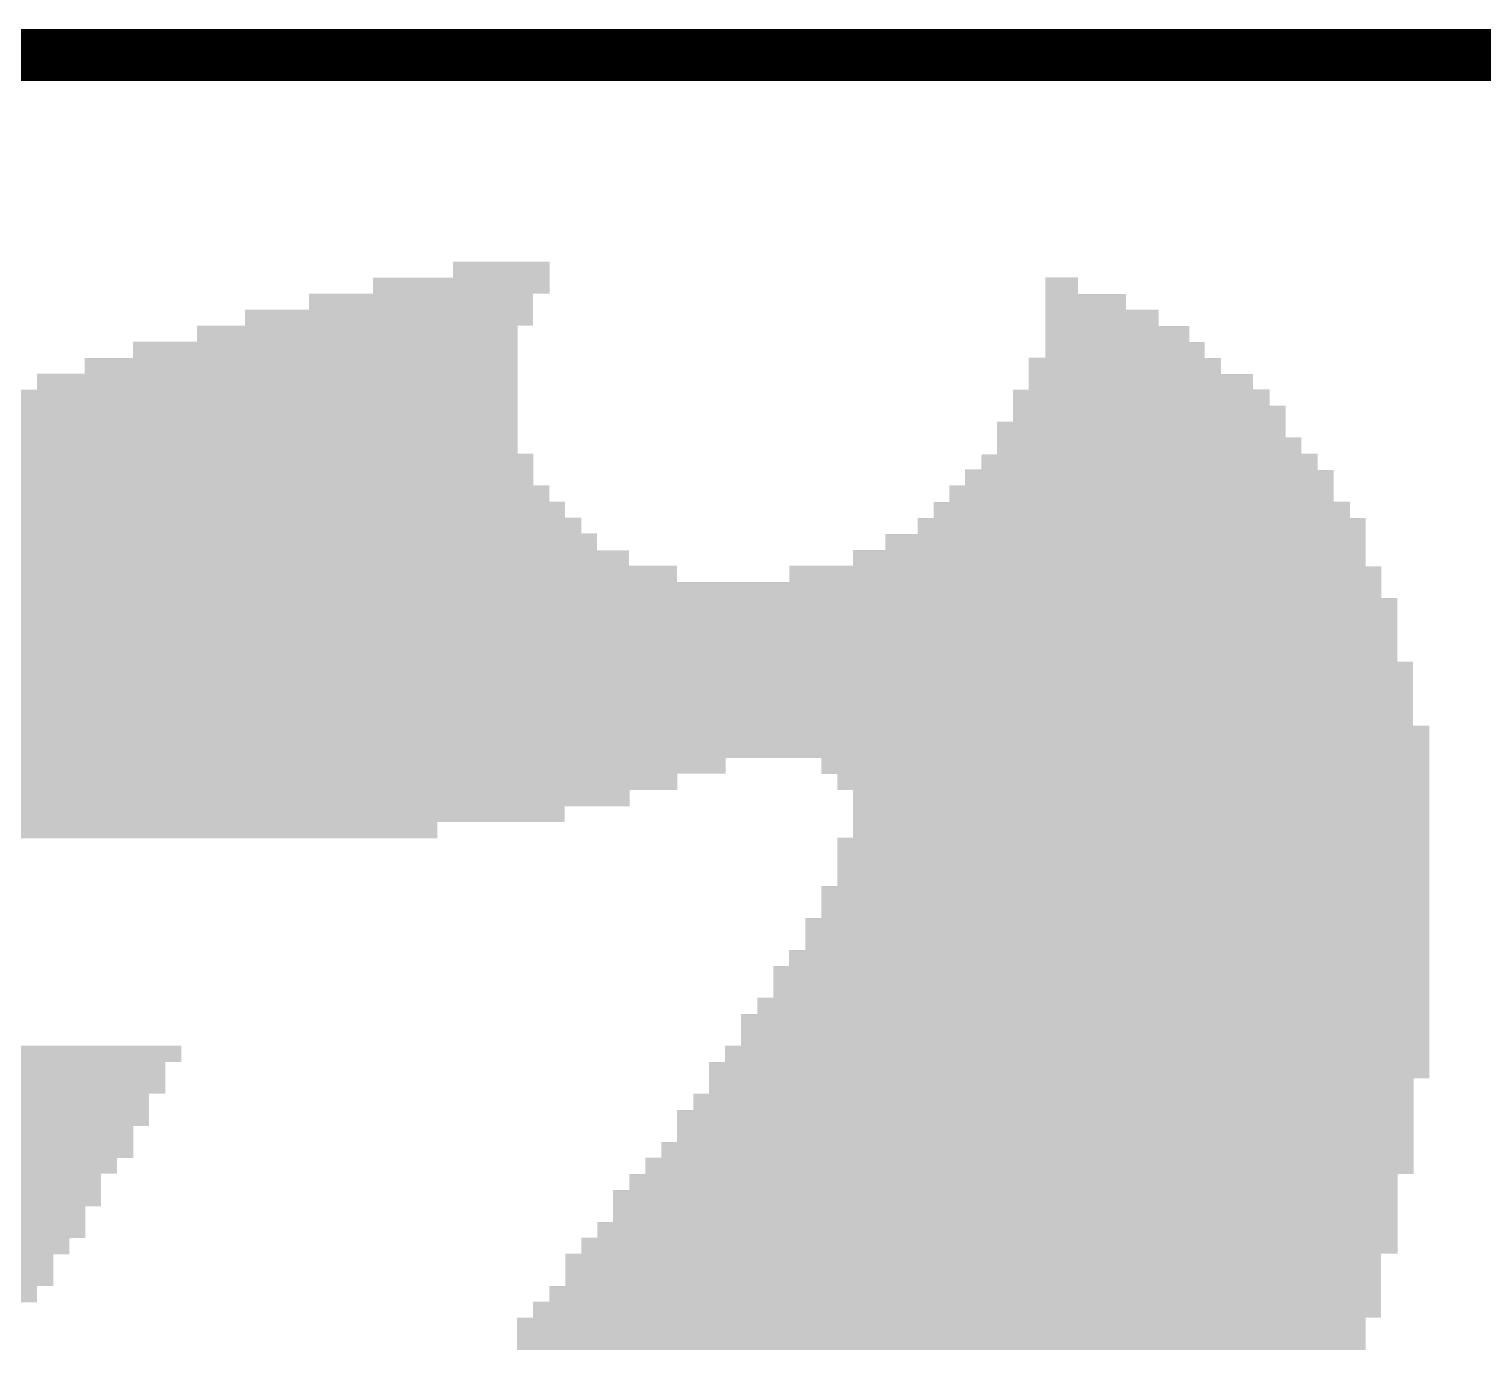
# Model space of a CAD drawing. Extents: x -8 to 142, y 0 to 126.
# Drawn here: x -1.89 to 3.71, y 120.71 to 125.8 of the extents above; entities that cross this region are included whole.
import ezdxf

# ---------------------------------------------------------------- set-up
doc = ezdxf.new("R2010")
doc.units = 0
doc.layers.add('03_ASSY2_GBR', color=1, linetype='CONTINUOUS')

msp = doc.modelspace()

# ---------------------------------------------------------------- linework, layer by layer
at = {"layer": '03_ASSY2_GBR', "const_width": 0.2}
msp.add_lwpolyline([(41.7, 125.7), (-8.3, 125.7), (-8.3, 115.7), (41.7, 115.7)], dxfattribs=at)
at = {"layer": '03_ASSY2_GBR'}
for points in [[(-0.258, 124.841148), (-0.257982, 124.902926), (0.11499, 124.841148), (0.115, 124.902926)], [(-0.257982, 124.902926), (-0.25798, 124.902946), (0.115, 124.902926), (0.11498, 124.902946)], [(-0.25798, 124.902946), (-0.257946, 124.90298), (0.11498, 124.902946), (0.114946, 124.90298)], [(-0.257946, 124.90298), (-0.257926, 124.903), (0.114946, 124.90298), (-0.257926, 124.903)], [(-0.566, 124.779148), (-0.56598, 124.840946), (0.11498, 124.779148), (0.114988, 124.840946)], [(-0.56598, 124.840946), (-0.565926, 124.841), (0.114988, 124.840946), (0.11499, 124.841)], [(-0.565926, 124.841), (-0.258128, 124.84102), (0.11499, 124.841), (0.11499, 124.84102)], [(-0.258128, 124.84102), (-0.258, 124.841148), (0.11499, 124.84102), (0.11499, 124.841148)], [(2.026014, 124.778128), (2.026018, 124.842926), (2.15202, 124.778128), (2.152, 124.842926)], [(2.026018, 124.842926), (2.02602, 124.842946), (2.152, 124.842926), (2.15198, 124.842946)], [(2.02602, 124.842946), (2.026054, 124.84298), (2.15198, 124.842946), (2.151946, 124.84298)], [(2.026054, 124.84298), (2.026074, 124.843), (2.151946, 124.84298), (2.026074, 124.843)], [(-0.813, 124.718148), (-0.812982, 124.778852), (0.05099, 124.718148), (0.051, 124.778852)], [(-0.812982, 124.778852), (-0.81298, 124.778946), (0.051, 124.778852), (0.051094, 124.778946)], [(-0.81298, 124.778946), (-0.812946, 124.77898), (0.051094, 124.778946), (0.051128, 124.77898)], [(-0.812946, 124.77898), (-0.812926, 124.779), (0.051128, 124.77898), (0.114926, 124.779)], [(-0.812926, 124.779), (-0.566128, 124.77902), (0.114926, 124.779), (0.114946, 124.77902)], [(-0.566128, 124.77902), (-0.566094, 124.779054), (0.114946, 124.77902), (0.11498, 124.779054)], [(-0.566094, 124.779054), (-0.566, 124.779148), (0.11498, 124.779054), (0.11498, 124.779148)], [(2.02601, 124.718128), (2.026014, 124.777926), (2.33702, 124.718128), (2.337, 124.777926)], [(2.026014, 124.778), (2.026014, 124.778128), (2.152148, 124.778), (2.15202, 124.778128)], [(2.026014, 124.77798), (2.026014, 124.778), (2.336946, 124.77798), (2.152148, 124.778)], [(2.026014, 124.777926), (2.026014, 124.77798), (2.337, 124.777926), (2.336946, 124.77798)], [(-1.06, 124.656148), (-1.05998, 124.717946), (0.05098, 124.656148), (0.05099, 124.717946)], [(-1.05998, 124.717946), (-1.059926, 124.718), (0.05099, 124.717946), (0.05099, 124.718)], [(-1.059926, 124.718), (-0.813128, 124.71802), (0.05099, 124.718), (0.05099, 124.71802)], [(-0.813128, 124.71802), (-0.813, 124.718148), (0.05099, 124.71802), (0.05099, 124.718148)], [(2.026006, 124.655128), (2.02601, 124.717926), (2.46302, 124.655128), (2.463, 124.717926)], [(2.02601, 124.718), (2.02601, 124.718128), (2.337148, 124.718), (2.33702, 124.718128)], [(2.02601, 124.71798), (2.02601, 124.718), (2.462946, 124.71798), (2.337148, 124.718)], [(2.02601, 124.717926), (2.02601, 124.71798), (2.463, 124.717926), (2.462946, 124.71798)], [(-1.245, 124.594148), (-1.244982, 124.655852), (-0.008996, 124.594148), (-0.009, 124.655852)], [(-1.244982, 124.655852), (-1.24498, 124.655946), (-0.009, 124.655852), (-0.008906, 124.655946)], [(-1.24498, 124.655946), (-1.244946, 124.65598), (-0.008906, 124.655946), (-0.008872, 124.65598)], [(-1.244946, 124.65598), (-1.244926, 124.656), (-0.008872, 124.65598), (0.050926, 124.656)], [(-1.244926, 124.656), (-1.060128, 124.65602), (0.050926, 124.656), (0.050946, 124.65602)], [(-1.060128, 124.65602), (-1.060094, 124.656054), (0.050946, 124.65602), (0.05098, 124.656054)], [(-1.060094, 124.656054), (-1.06, 124.656148), (0.05098, 124.656054), (0.05098, 124.656148)], [(2.026002, 124.593128), (2.026006, 124.654926), (2.58202, 124.593128), (2.582, 124.654926)], [(2.026006, 124.655), (2.026006, 124.655128), (2.463148, 124.655), (2.46302, 124.655128)], [(2.026006, 124.65498), (2.026006, 124.655), (2.581946, 124.65498), (2.463148, 124.655)], [(2.026006, 124.654926), (2.026006, 124.65498), (2.582, 124.654926), (2.581946, 124.65498)], [(-1.492, 124.532148), (-1.49198, 124.593946), (-0.008994, 124.532148), (-0.008996, 124.593946)], [(-1.49198, 124.593946), (-1.491926, 124.594), (-0.008996, 124.593946), (-0.008996, 124.594)], [(-1.491926, 124.594), (-1.245128, 124.59402), (-0.008996, 124.594), (-0.008996, 124.59402)], [(-1.245128, 124.59402), (-1.245, 124.594148), (-0.008996, 124.59402), (-0.008996, 124.594148)], [(2.026, 124.533148), (2.026002, 124.592926), (2.64102, 124.533148), (2.641, 124.592926)], [(2.026002, 124.593), (2.026002, 124.593128), (2.582148, 124.593), (2.58202, 124.593128)], [(2.026002, 124.59298), (2.026002, 124.593), (2.640946, 124.59298), (2.582148, 124.593)], [(2.026002, 124.592926), (2.026002, 124.59298), (2.641, 124.592926), (2.640946, 124.59298)], [(-1.678, 124.471148), (-1.67798, 124.531946), (-0.008992, 124.471148), (-0.008994, 124.531946)], [(-1.67798, 124.531946), (-1.677926, 124.532), (-0.008994, 124.531946), (-0.008994, 124.532)], [(-1.677926, 124.532), (-1.492128, 124.53202), (-0.008994, 124.532), (-0.008994, 124.53202)], [(-1.492128, 124.53202), (-1.492, 124.532148), (-0.008994, 124.53202), (-0.008994, 124.532148)], [(1.962008, 124.470128), (1.962018, 124.531926), (2.70302, 124.470128), (2.703, 124.531926)], [(1.962018, 124.532128), (1.96202, 124.532946), (2.64102, 124.532128), (2.64102, 124.532946)], [(1.962018, 124.532), (1.962018, 124.532128), (2.641148, 124.532), (2.64102, 124.532128)], [(1.962018, 124.53198), (1.962018, 124.532), (2.702946, 124.53198), (2.641148, 124.532)], [(1.962018, 124.531926), (1.962018, 124.53198), (2.703, 124.531926), (2.702946, 124.53198)], [(1.96202, 124.532946), (1.962074, 124.533), (2.64102, 124.532946), (2.64102, 124.533)], [(1.962074, 124.533), (2.025872, 124.53302), (2.64102, 124.533), (2.64102, 124.53302)], [(2.025872, 124.53302), (2.026, 124.533148), (2.64102, 124.53302), (2.64102, 124.533148)], [(-1.862, 124.409148), (-1.86198, 124.470946), (-0.008988, 124.409148), (-0.008992, 124.470946)], [(-1.86198, 124.470946), (-1.861926, 124.471), (-0.008992, 124.470946), (-0.008992, 124.471)], [(-1.861926, 124.471), (-1.678128, 124.47102), (-0.008992, 124.471), (-0.008992, 124.47102)], [(-1.678128, 124.47102), (-1.678, 124.471148), (-0.008992, 124.47102), (-0.008992, 124.471148)], [(1.962, 124.410128), (1.962008, 124.469926), (2.82702, 124.410128), (2.827, 124.469926)], [(1.962008, 124.47), (1.962008, 124.470128), (2.703148, 124.47), (2.70302, 124.470128)], [(1.962008, 124.46998), (1.962008, 124.47), (2.826946, 124.46998), (2.703148, 124.47)], [(1.962008, 124.469926), (1.962008, 124.46998), (2.827, 124.469926), (2.826946, 124.46998)], [(-1.986, 124.347148), (-1.98598, 124.408946), (-0.008986, 124.347148), (-0.008988, 124.408946)], [(-1.98598, 124.408946), (-1.985926, 124.409), (-0.008988, 124.408946), (-0.008988, 124.409)], [(-1.985926, 124.409), (-1.862128, 124.40902), (-0.008988, 124.409), (-0.008988, 124.40902)], [(-1.862128, 124.40902), (-1.862, 124.409148), (-0.008988, 124.40902), (-0.008988, 124.409148)], [(1.90201, 124.348128), (1.90202, 124.408946), (2.89102, 124.348128), (2.891002, 124.408946)], [(1.90202, 124.408946), (1.902074, 124.409), (2.891002, 124.408946), (2.891002, 124.409)], [(1.902074, 124.409), (1.961872, 124.40902), (2.891002, 124.409), (2.891002, 124.40902)], [(1.961872, 124.40902), (1.962, 124.409148), (2.891002, 124.40902), (2.891002, 124.409148)], [(1.962, 124.41), (1.962, 124.410128), (2.827148, 124.41), (2.82702, 124.410128)], [(1.962, 124.40998), (1.962, 124.41), (2.890946, 124.40998), (2.827148, 124.41)], [(1.962, 124.409926), (1.962, 124.40998), (2.891, 124.409926), (2.890946, 124.40998)], [(1.962, 124.409148), (1.962, 124.409926), (2.891002, 124.409148), (2.891, 124.409926)], [(-2.171, 124.286148), (-2.17098, 124.346946), (-0.008984, 124.286148), (-0.008986, 124.346946)], [(-2.17098, 124.346946), (-2.170926, 124.347), (-0.008986, 124.346946), (-0.008986, 124.347)], [(-2.170926, 124.347), (-1.986128, 124.34702), (-0.008986, 124.347), (-0.008986, 124.34702)], [(-1.986128, 124.34702), (-1.986, 124.347148), (-0.008986, 124.34702), (-0.008986, 124.347148)], [(1.902, 124.286148), (1.90201, 124.347926), (2.953012, 124.286148), (2.953, 124.347926)], [(1.90201, 124.348), (1.90201, 124.348128), (2.891148, 124.348), (2.89102, 124.348128)], [(1.90201, 124.34798), (1.90201, 124.348), (2.952946, 124.34798), (2.891148, 124.348)], [(1.90201, 124.347926), (1.90201, 124.34798), (2.953, 124.347926), (2.952946, 124.34798)], [(-2.294, 124.224148), (-2.29398, 124.285946), (-0.008982, 124.224148), (-0.008984, 124.285946)], [(-2.29398, 124.285946), (-2.293926, 124.286), (-0.008984, 124.285946), (-0.008984, 124.286)], [(-2.293926, 124.286), (-2.171128, 124.28602), (-0.008984, 124.286), (-0.008984, 124.28602)], [(-2.171128, 124.28602), (-2.171, 124.286148), (-0.008984, 124.28602), (-0.008984, 124.286148)], [(1.84001, 124.225128), (1.84002, 124.285946), (2.95302, 124.225128), (2.953012, 124.285946)], [(1.84002, 124.285946), (1.840074, 124.286), (2.953012, 124.285946), (2.953012, 124.286)], [(1.840074, 124.286), (1.901872, 124.28602), (2.953012, 124.286), (2.953012, 124.28602)], [(1.901872, 124.28602), (1.902, 124.286148), (2.953012, 124.28602), (2.953012, 124.286148)], [(-2.48, 124.163128), (-2.47998, 124.223946), (-0.00898, 124.163128), (-0.008982, 124.223946)], [(-2.47998, 124.223946), (-2.479926, 124.224), (-0.008982, 124.223946), (-0.008982, 124.224)], [(-2.479926, 124.224), (-2.294128, 124.22402), (-0.008982, 124.224), (-0.008982, 124.22402)], [(-2.294128, 124.22402), (-2.294, 124.224148), (-0.008982, 124.22402), (-0.008982, 124.224148)], [(1.84, 124.162128), (1.84001, 124.224926), (3.01402, 124.162128), (3.014, 124.224926)], [(1.84001, 124.225), (1.84001, 124.225128), (2.953148, 124.225), (2.95302, 124.225128)], [(1.84001, 124.22498), (1.84001, 124.225), (3.013946, 124.22498), (2.953148, 124.225)], [(1.84001, 124.224926), (1.84001, 124.22498), (3.014, 124.224926), (3.013946, 124.22498)], [(-2.603, 124.100148), (-2.60298, 124.161946), (0.052012, 124.100148), (0.052002, 124.161946)], [(-2.60298, 124.161946), (-2.602926, 124.162), (0.052002, 124.161946), (0.052002, 124.162)], [(-2.602926, 124.162), (-2.480128, 124.16202), (0.052002, 124.162), (0.052002, 124.16202)], [(-2.480128, 124.16202), (-2.48, 124.162148), (0.052002, 124.16202), (0.052002, 124.162148)], [(-2.48, 124.163), (-2.48, 124.163128), (-0.008852, 124.163), (-0.00898, 124.163128)], [(-2.48, 124.16298), (-2.48, 124.163), (0.051946, 124.16298), (-0.008852, 124.163)], [(-2.48, 124.162926), (-2.48, 124.16298), (0.052, 124.162926), (0.051946, 124.16298)], [(-2.48, 124.162148), (-2.48, 124.162926), (0.052002, 124.162148), (0.052, 124.162926)], [(1.78, 124.102148), (1.78002, 124.159946), (3.07602, 124.102148), (3.076002, 124.159946)], [(1.78002, 124.159946), (1.780074, 124.16), (3.076002, 124.159946), (3.076002, 124.16)], [(1.780074, 124.16), (1.839872, 124.16002), (3.076002, 124.16), (3.076002, 124.16002)], [(1.839872, 124.16002), (1.84, 124.160148), (3.076002, 124.16002), (3.076002, 124.160148)], [(1.84, 124.162), (1.84, 124.162128), (3.014148, 124.162), (3.01402, 124.162128)], [(1.84, 124.16198), (1.84, 124.162), (3.075946, 124.16198), (3.014148, 124.162)], [(1.84, 124.161926), (1.84, 124.16198), (3.076, 124.161926), (3.075946, 124.16198)], [(1.84, 124.160148), (1.84, 124.161926), (3.076002, 124.160148), (3.076, 124.161926)], [(-2.726, 124.041128), (-2.72598, 124.099946), (0.05202, 124.041128), (0.052012, 124.099946)], [(-2.72598, 124.099946), (-2.725926, 124.1), (0.052012, 124.099946), (0.052012, 124.1)], [(-2.725926, 124.1), (-2.603128, 124.10002), (0.052012, 124.1), (0.052012, 124.10002)], [(-2.603128, 124.10002), (-2.603, 124.100148), (0.052012, 124.10002), (0.052012, 124.100148)], [(1.717, 124.040148), (1.717018, 124.099926), (3.13801, 124.040148), (3.138, 124.099926)], [(1.717018, 124.100128), (1.71702, 124.101946), (3.07602, 124.100128), (3.07602, 124.101946)], [(1.717018, 124.1), (1.717018, 124.100128), (3.076148, 124.1), (3.07602, 124.100128)], [(1.717018, 124.09998), (1.717018, 124.1), (3.137946, 124.09998), (3.076148, 124.1)], [(1.717018, 124.099926), (1.717018, 124.09998), (3.138, 124.099926), (3.137946, 124.09998)], [(1.71702, 124.101946), (1.717074, 124.102), (3.07602, 124.101946), (3.07602, 124.102)], [(1.717074, 124.102), (1.779872, 124.10202), (3.07602, 124.102), (3.07602, 124.10202)], [(1.779872, 124.10202), (1.78, 124.102148), (3.07602, 124.10202), (3.07602, 124.102148)], [(-2.85, 123.978128), (-2.84998, 124.038946), (0.11302, 123.978128), (0.113002, 124.038946)], [(-2.84998, 124.038946), (-2.849926, 124.039), (0.113002, 124.038946), (0.113002, 124.039)], [(-2.849926, 124.039), (-2.726128, 124.03902), (0.113002, 124.039), (0.113002, 124.03902)], [(-2.726128, 124.03902), (-2.726, 124.039148), (0.113002, 124.03902), (0.113002, 124.039148)], [(-2.726, 124.041), (-2.726, 124.041128), (0.052148, 124.041), (0.05202, 124.041128)], [(-2.726, 124.04098), (-2.726, 124.041), (0.112946, 124.04098), (0.052148, 124.041)], [(-2.726, 124.040926), (-2.726, 124.04098), (0.113, 124.040926), (0.112946, 124.04098)], [(-2.726, 124.039148), (-2.726, 124.040926), (0.113002, 124.039148), (0.113, 124.040926)], [(1.656, 123.977128), (1.65602, 124.039946), (3.13802, 123.977128), (3.13801, 124.039946)], [(1.65602, 124.039946), (1.656074, 124.04), (3.13801, 124.039946), (3.13801, 124.04)], [(1.656074, 124.04), (1.716872, 124.04002), (3.13801, 124.04), (3.13801, 124.04002)], [(1.716872, 124.04002), (1.717, 124.040148), (3.13801, 124.04002), (3.13801, 124.040148)], [(-2.974, 123.916128), (-2.97398, 123.976946), (0.17402, 123.916128), (0.174002, 123.976946)], [(-2.97398, 123.976946), (-2.973926, 123.977), (0.174002, 123.976946), (0.174002, 123.977)], [(-2.973926, 123.977), (-2.850128, 123.97702), (0.174002, 123.977), (0.174002, 123.97702)], [(-2.850128, 123.97702), (-2.85, 123.977148), (0.174002, 123.97702), (0.174002, 123.977148)], [(-2.85, 123.978), (-2.85, 123.978128), (0.113148, 123.978), (0.11302, 123.978128)], [(-2.85, 123.97798), (-2.85, 123.978), (0.173946, 123.97798), (0.113148, 123.978)], [(-2.85, 123.977926), (-2.85, 123.97798), (0.174, 123.977926), (0.173946, 123.97798)], [(-2.85, 123.977148), (-2.85, 123.977926), (0.174002, 123.977148), (0.174, 123.977926)], [(1.595, 123.914148), (1.59502, 123.975946), (3.20102, 123.914148), (3.201002, 123.975946)], [(1.59502, 123.975946), (1.595074, 123.976), (3.201002, 123.975946), (3.201002, 123.976)], [(1.595074, 123.976), (1.655872, 123.97602), (3.201002, 123.976), (3.201002, 123.97602)], [(1.655872, 123.97602), (1.656, 123.976148), (3.201002, 123.97602), (3.201002, 123.976148)], [(1.656, 123.977), (1.656, 123.977128), (3.138148, 123.977), (3.13802, 123.977128)], [(1.656, 123.97698), (1.656, 123.977), (3.200946, 123.97698), (3.138148, 123.977)], [(1.656, 123.976926), (1.656, 123.97698), (3.201, 123.976926), (3.200946, 123.97698)], [(1.656, 123.976148), (1.656, 123.976926), (3.201002, 123.976148), (3.201, 123.976926)], [(-3.158, 123.855128), (-3.15798, 123.914946), (0.23702, 123.855128), (0.237002, 123.914946)], [(-3.15798, 123.914946), (-3.157926, 123.915), (0.237002, 123.914946), (0.237002, 123.915)], [(-3.157926, 123.915), (-2.974128, 123.91502), (0.237002, 123.915), (0.237002, 123.91502)], [(-2.974128, 123.91502), (-2.974, 123.915148), (0.237002, 123.91502), (0.237002, 123.915148)], [(-2.974, 123.916), (-2.974, 123.916128), (0.174148, 123.916), (0.17402, 123.916128)], [(-2.974, 123.91598), (-2.974, 123.916), (0.236946, 123.91598), (0.174148, 123.916)], [(-2.974, 123.915926), (-2.974, 123.91598), (0.237, 123.915926), (0.236946, 123.91598)], [(-2.974, 123.915148), (-2.974, 123.915926), (0.237002, 123.915148), (0.237, 123.915926)], [(1.534, 123.853148), (1.534018, 123.913926), (3.261008, 123.853148), (3.261, 123.913926)], [(1.534018, 123.913926), (1.53402, 123.913946), (3.261, 123.913926), (3.26098, 123.913946)], [(1.53402, 123.913946), (1.534054, 123.91398), (3.26098, 123.913946), (3.260946, 123.91398)], [(1.534054, 123.91398), (1.534074, 123.914), (3.260946, 123.91398), (3.201148, 123.914)], [(1.534074, 123.914), (1.594872, 123.91402), (3.201148, 123.914), (3.201128, 123.91402)], [(1.594872, 123.91402), (1.59498, 123.914128), (3.201128, 123.91402), (3.20102, 123.914128)], [(1.59498, 123.914128), (1.595, 123.914148), (3.20102, 123.914128), (3.20102, 123.914148)], [(-3.282, 123.792148), (-3.28198, 123.852946), (0.29702, 123.792148), (0.297002, 123.852946)], [(-3.28198, 123.852946), (-3.281926, 123.853), (0.297002, 123.852946), (0.297002, 123.853)], [(-3.281926, 123.853), (-3.158128, 123.85302), (0.297002, 123.853), (0.297002, 123.85302)], [(-3.158128, 123.85302), (-3.158, 123.853148), (0.297002, 123.85302), (0.297002, 123.853148)], [(-3.158, 123.855), (-3.158, 123.855128), (0.237148, 123.855), (0.23702, 123.855128)], [(-3.158, 123.85498), (-3.158, 123.855), (0.296946, 123.85498), (0.237148, 123.855)], [(-3.158, 123.854926), (-3.158, 123.85498), (0.297, 123.854926), (0.296946, 123.85498)], [(-3.158, 123.853148), (-3.158, 123.854926), (0.297002, 123.853148), (0.297, 123.854926)], [(1.409, 123.791148), (1.40902, 123.852946), (3.261014, 123.791148), (3.261008, 123.852946)], [(1.40902, 123.852946), (1.409074, 123.853), (3.261008, 123.852946), (3.261008, 123.853)], [(1.409074, 123.853), (1.533872, 123.85302), (3.261008, 123.853), (3.261008, 123.85302)], [(1.533872, 123.85302), (1.534, 123.853148), (3.261008, 123.85302), (3.261008, 123.853148)], [(-3.405, 123.730148), (-3.404982, 123.789926), (0.42102, 123.730148), (0.421, 123.789926)], [(-3.404982, 123.790128), (-3.40498, 123.791946), (0.29702, 123.790128), (0.29702, 123.791946)], [(-3.404982, 123.79), (-3.404982, 123.790128), (0.297148, 123.79), (0.29702, 123.790128)], [(-3.404982, 123.78998), (-3.404982, 123.79), (0.420946, 123.78998), (0.297148, 123.79)], [(-3.404982, 123.789926), (-3.404982, 123.78998), (0.421, 123.789926), (0.420946, 123.78998)], [(-3.40498, 123.791946), (-3.404926, 123.792), (0.29702, 123.791946), (0.29702, 123.792)], [(-3.404926, 123.792), (-3.282128, 123.79202), (0.29702, 123.792), (0.29702, 123.79202)], [(-3.282128, 123.79202), (-3.282, 123.792148), (0.29702, 123.79202), (0.29702, 123.792148)], [(1.285, 123.731148), (1.28502, 123.790946), (3.26102, 123.731148), (3.261014, 123.790946)], [(1.28502, 123.790946), (1.285074, 123.791), (3.261014, 123.790946), (3.261014, 123.791)], [(1.285074, 123.791), (1.408872, 123.79102), (3.261014, 123.791), (3.261014, 123.79102)], [(1.408872, 123.79102), (1.409, 123.791148), (3.261014, 123.79102), (3.261014, 123.791148)], [(-3.467, 123.668148), (-3.466982, 123.729926), (0.60602, 123.668148), (0.606, 123.729926)], [(-3.466982, 123.729926), (-3.46698, 123.729946), (0.606, 123.729926), (0.60598, 123.729946)], [(-3.46698, 123.729946), (-3.466946, 123.72998), (0.60598, 123.729946), (0.605946, 123.72998)], [(-3.466946, 123.72998), (-3.466926, 123.73), (0.605946, 123.72998), (0.421148, 123.73)], [(-3.466926, 123.73), (-3.405128, 123.73002), (0.421148, 123.73), (0.421128, 123.73002)], [(-3.405128, 123.73002), (-3.40502, 123.730128), (0.421128, 123.73002), (0.42102, 123.730128)], [(-3.40502, 123.730128), (-3.405, 123.730148), (0.42102, 123.730128), (0.42102, 123.730148)], [(1.039, 123.667148), (1.039018, 123.727926), (3.32201, 123.667148), (3.322, 123.727926)], [(1.039018, 123.728128), (1.03902, 123.730946), (3.26102, 123.728128), (3.26102, 123.730946)], [(1.039018, 123.728), (1.039018, 123.728128), (3.261148, 123.728), (3.26102, 123.728128)], [(1.039018, 123.72798), (1.039018, 123.728), (3.321946, 123.72798), (3.261148, 123.728)], [(1.039018, 123.727926), (1.039018, 123.72798), (3.322, 123.727926), (3.321946, 123.72798)], [(1.03902, 123.730946), (1.039074, 123.731), (3.26102, 123.730946), (3.26102, 123.731)], [(1.039074, 123.731), (1.284872, 123.73102), (3.26102, 123.731), (3.26102, 123.73102)], [(1.284872, 123.73102), (1.285, 123.731148), (3.26102, 123.73102), (3.26102, 123.731148)], [(-3.591, 123.607148), (-3.590982, 123.667), (3.32202, 123.607148), (3.322012, 123.667)], [(-3.590982, 123.667128), (-3.59098, 123.667946), (0.60602, 123.667128), (0.60602, 123.667946)], [(-3.590982, 123.667), (-3.590982, 123.667128), (0.606148, 123.667), (0.60602, 123.667128)], [(-3.59098, 123.667946), (-3.590926, 123.668), (0.60602, 123.667946), (0.60602, 123.668)], [(-3.590926, 123.668), (-3.467128, 123.66802), (0.60602, 123.668), (0.60602, 123.66802)], [(-3.467128, 123.66802), (-3.467, 123.668148), (0.60602, 123.66802), (0.60602, 123.668148)], [(0.606148, 123.667), (1.038872, 123.66702), (3.322012, 123.667), (3.322012, 123.66702)], [(1.038872, 123.66702), (1.039, 123.667148), (3.322012, 123.66702), (3.32201, 123.667148)], [(-3.714, 123.545148), (-3.713982, 123.605926), (3.384006, 123.545148), (3.384, 123.605926)], [(-3.713982, 123.606128), (-3.71398, 123.606946), (3.32202, 123.606128), (3.32202, 123.606946)], [(-3.713982, 123.606), (-3.713982, 123.606128), (3.322148, 123.606), (3.32202, 123.606128)], [(-3.713982, 123.60598), (-3.713982, 123.606), (3.383946, 123.60598), (3.322148, 123.606)], [(-3.713982, 123.605926), (-3.713982, 123.60598), (3.384, 123.605926), (3.383946, 123.60598)], [(-3.71398, 123.606946), (-3.713926, 123.607), (3.32202, 123.606946), (3.32202, 123.607)], [(-3.713926, 123.607), (-3.591128, 123.60702), (3.32202, 123.607), (3.32202, 123.60702)], [(-3.591128, 123.60702), (-3.591, 123.607148), (3.32202, 123.60702), (3.32202, 123.607148)], [(-3.837, 123.483148), (-3.83698, 123.544946), (3.38401, 123.483148), (3.384006, 123.544946)], [(-3.83698, 123.544946), (-3.836926, 123.545), (3.384006, 123.544946), (3.384006, 123.545)], [(-3.836926, 123.545), (-3.714128, 123.54502), (3.384006, 123.545), (3.384006, 123.54502)], [(-3.714128, 123.54502), (-3.714, 123.545148), (3.384006, 123.54502), (3.384006, 123.545148)], [(-3.961, 123.422148), (-3.96098, 123.482946), (3.384016, 123.422148), (3.384012, 123.482946)], [(-3.96098, 123.482946), (-3.960926, 123.483), (3.384012, 123.482946), (3.384012, 123.483)], [(-3.960926, 123.483), (-3.837128, 123.48302), (3.384012, 123.483), (3.384012, 123.48302)], [(-3.837128, 123.48302), (-3.837, 123.483148), (3.384012, 123.48302), (3.38401, 123.483148)], [(-4.084, 123.360148), (-4.08398, 123.421946), (3.38402, 123.360148), (3.384016, 123.421946)], [(-4.08398, 123.421946), (-4.083926, 123.422), (3.384016, 123.421946), (3.384016, 123.422)], [(-4.083926, 123.422), (-3.961128, 123.42202), (3.384016, 123.422), (3.384016, 123.42202)], [(-3.961128, 123.42202), (-3.961, 123.422148), (3.384016, 123.42202), (3.384016, 123.422148)], [(-4.146, 123.298148), (-4.145982, 123.359926), (3.444006, 123.298148), (3.444, 123.359926)], [(-4.145982, 123.359926), (-4.14598, 123.359946), (3.444, 123.359926), (3.44398, 123.359946)], [(-4.14598, 123.359946), (-4.145946, 123.35998), (3.44398, 123.359946), (3.443946, 123.35998)], [(-4.145946, 123.35998), (-4.145926, 123.36), (3.443946, 123.35998), (3.384148, 123.36)], [(-4.145926, 123.36), (-4.084128, 123.36002), (3.384148, 123.36), (3.384128, 123.36002)], [(-4.084128, 123.36002), (-4.08402, 123.360128), (3.384128, 123.36002), (3.38402, 123.360128)], [(-4.08402, 123.360128), (-4.084, 123.360148), (3.38402, 123.360128), (3.38402, 123.360148)], [(-4.27, 123.237148), (-4.26998, 123.297946), (3.44401, 123.237148), (3.444006, 123.297946)], [(-4.26998, 123.297946), (-4.269926, 123.298), (3.444006, 123.297946), (3.444006, 123.298)], [(-4.269926, 123.298), (-4.146128, 123.29802), (3.444006, 123.298), (3.444006, 123.29802)], [(-4.146128, 123.29802), (-4.146, 123.298148), (3.444006, 123.29802), (3.444006, 123.298148)], [(-4.393, 123.175148), (-4.39298, 123.236946), (3.444016, 123.175148), (3.444012, 123.236946)], [(-4.39298, 123.236946), (-4.392926, 123.237), (3.444012, 123.236946), (3.444012, 123.237)], [(-4.392926, 123.237), (-4.270128, 123.23702), (3.444012, 123.237), (3.444012, 123.23702)], [(-4.270128, 123.23702), (-4.27, 123.237148), (3.444012, 123.23702), (3.44401, 123.237148)], [(-4.517, 123.114128), (-4.51698, 123.174946), (3.44402, 123.114128), (3.444016, 123.174946)], [(-4.51698, 123.174946), (-4.516926, 123.175), (3.444016, 123.174946), (3.444016, 123.175)], [(-4.516926, 123.175), (-4.393128, 123.17502), (3.444016, 123.175), (3.444016, 123.17502)], [(-4.393128, 123.17502), (-4.393, 123.175148), (3.444016, 123.17502), (3.444016, 123.175148)], [(-4.578, 123.051148), (-4.57798, 123.112946), (3.506998, 123.051148), (3.506998, 123.112946)], [(-4.57798, 123.112946), (-4.577926, 123.113), (3.506998, 123.112946), (3.506998, 123.113)], [(-4.577926, 123.113), (-4.517128, 123.11302), (3.506998, 123.113), (3.506998, 123.11302)], [(-4.517128, 123.11302), (-4.517, 123.113148), (3.506998, 123.11302), (3.506998, 123.113148)], [(-4.517, 123.114), (-4.517, 123.114128), (3.444148, 123.114), (3.44402, 123.114128)], [(-4.517, 123.11398), (-4.517, 123.114), (3.506946, 123.11398), (3.444148, 123.114)], [(-4.517, 123.113926), (-4.517, 123.11398), (3.507, 123.113926), (3.506946, 123.11398)], [(-4.517, 123.113148), (-4.517, 123.113926), (3.506998, 123.113148), (3.507, 123.113926)], [(-4.702, 122.990148), (-4.70198, 123.050946), (3.506998, 122.990148), (3.506998, 123.050946)], [(-4.70198, 123.050946), (-4.701926, 123.051), (3.506998, 123.050946), (3.506998, 123.051)], [(-4.701926, 123.051), (-4.578128, 123.05102), (3.506998, 123.051), (3.506998, 123.05102)], [(-4.578128, 123.05102), (-4.578, 123.051148), (3.506998, 123.05102), (3.506998, 123.051148)], [(-4.825, 122.928148), (-4.824982, 122.988852), (0.79398, 122.928148), (0.794, 122.988852)], [(-4.824982, 122.989), (-4.82498, 122.989946), (3.506998, 122.989), (3.506998, 122.989946)], [(-4.824982, 122.98898), (-4.824982, 122.989), (0.794128, 122.98898), (1.161852, 122.989)], [(-4.824982, 122.988852), (-4.824982, 122.98898), (0.794, 122.988852), (0.794128, 122.98898)], [(-4.82498, 122.989946), (-4.824926, 122.99), (3.506998, 122.989946), (3.506998, 122.99)], [(-4.824926, 122.99), (-4.702128, 122.99002), (3.506998, 122.99), (3.506998, 122.99002)], [(-4.702128, 122.99002), (-4.702, 122.990148), (3.506998, 122.99002), (3.506998, 122.990148)], [(1.16198, 122.988872), (1.161852, 122.989), (3.506998, 122.988872), (3.506998, 122.989)], [(1.162, 122.927074), (1.16198, 122.988872), (3.506996, 122.927074), (3.506998, 122.988872)], [(-4.887, 122.866148), (-4.886982, 122.927852), (0.60698, 122.866148), (0.607, 122.927852)], [(-4.886982, 122.927852), (-4.88698, 122.927946), (0.607, 122.927852), (0.607094, 122.927946)], [(-4.88698, 122.927946), (-4.886946, 122.92798), (0.607094, 122.927946), (0.607128, 122.92798)], [(-4.886946, 122.92798), (-4.886926, 122.928), (0.607128, 122.92798), (0.793926, 122.928)], [(-4.886926, 122.928), (-4.825128, 122.92802), (0.793926, 122.928), (0.793946, 122.92802)], [(-4.825128, 122.92802), (-4.825094, 122.928054), (0.793946, 122.92802), (0.79398, 122.928054)], [(-4.825094, 122.928054), (-4.825, 122.928148), (0.79398, 122.928054), (0.79398, 122.928148)], [(1.162054, 122.92702), (1.162, 122.927074), (3.506996, 122.92702), (3.506996, 122.927074)], [(1.223852, 122.927), (1.162054, 122.92702), (3.506996, 122.927), (3.506996, 122.92702)], [(1.22398, 122.926872), (1.223852, 122.927), (3.506996, 122.926872), (3.506996, 122.927)], [(1.224, 122.866074), (1.22398, 122.926872), (3.506996, 122.866074), (3.506996, 122.926872)], [(-5.01, 122.804148), (-5.009982, 122.865852), (0.42298, 122.804148), (0.423, 122.865852)], [(-5.009982, 122.865852), (-5.00998, 122.865946), (0.423, 122.865852), (0.423094, 122.865946)], [(-5.00998, 122.865946), (-5.009946, 122.86598), (0.423094, 122.865946), (0.423128, 122.86598)], [(-5.009946, 122.86598), (-5.009926, 122.866), (0.423128, 122.86598), (0.606926, 122.866)], [(-5.009926, 122.866), (-4.887128, 122.86602), (0.606926, 122.866), (0.606946, 122.86602)], [(-4.887128, 122.86602), (-4.887094, 122.866054), (0.606946, 122.86602), (0.60698, 122.866054)], [(-4.887094, 122.866054), (-4.887, 122.866148), (0.60698, 122.866054), (0.60698, 122.866148)], [(1.224054, 122.86602), (1.224, 122.866074), (3.506996, 122.86602), (3.506996, 122.866074)], [(1.284852, 122.866), (1.224054, 122.86602), (3.506996, 122.866), (3.506996, 122.86602)], [(1.28498, 122.865872), (1.284852, 122.866), (3.506996, 122.865872), (3.506996, 122.866)], [(1.285, 122.681148), (1.28498, 122.865872), (3.506992, 122.681148), (3.506996, 122.865872)], [(-5.072, 122.743148), (-5.071982, 122.802852), (0.17298, 122.743148), (0.173, 122.802852)], [(-5.071982, 122.803054), (-5.07198, 122.803946), (0.42298, 122.803054), (0.42298, 122.803946)], [(-5.071982, 122.803), (-5.071982, 122.803054), (0.422926, 122.803), (0.42298, 122.803054)], [(-5.071982, 122.80298), (-5.071982, 122.803), (0.173128, 122.80298), (0.422926, 122.803)], [(-5.071982, 122.802852), (-5.071982, 122.80298), (0.173, 122.802852), (0.173128, 122.80298)], [(-5.07198, 122.803946), (-5.071926, 122.804), (0.42298, 122.803946), (0.42298, 122.804)], [(-5.071926, 122.804), (-5.010128, 122.80402), (0.42298, 122.804), (0.42298, 122.80402)], [(-5.010128, 122.80402), (-5.01, 122.804148), (0.42298, 122.80402), (0.42298, 122.804148)], [(-5.195, 122.681148), (-5.194982, 122.741852), (-0.31802, 122.681148), (-0.318, 122.741852)], [(-5.194982, 122.742054), (-5.19498, 122.742946), (0.17298, 122.742054), (0.17298, 122.742946)], [(-5.194982, 122.742), (-5.194982, 122.742054), (0.172926, 122.742), (0.17298, 122.742054)], [(-5.194982, 122.74198), (-5.194982, 122.742), (-0.317872, 122.74198), (0.172926, 122.742)], [(-5.194982, 122.741852), (-5.194982, 122.74198), (-0.318, 122.741852), (-0.317872, 122.74198)], [(-5.19498, 122.742946), (-5.194926, 122.743), (0.17298, 122.742946), (0.17298, 122.743)], [(-5.194926, 122.743), (-5.072128, 122.74302), (0.17298, 122.743), (0.17298, 122.74302)], [(-5.072128, 122.74302), (-5.072, 122.743148), (0.17298, 122.74302), (0.17298, 122.743148)], [(-5.318982, 122.679054), (-5.31898, 122.680946), (-0.31802, 122.679054), (-0.31802, 122.680946)], [(-5.318982, 122.679), (-5.318982, 122.679054), (-0.318074, 122.679), (-0.31802, 122.679054)], [(-5.318982, 122.67898), (-5.318982, 122.679), (-1.924872, 122.67898), (-0.318074, 122.679)], [(-5.31898, 122.680946), (-5.318926, 122.681), (-0.31802, 122.680946), (-0.31802, 122.681)], [(-5.318926, 122.681), (-5.195128, 122.68102), (-0.31802, 122.681), (-0.31802, 122.68102)], [(-5.195128, 122.68102), (-5.195, 122.681148), (-0.31802, 122.68102), (-0.31802, 122.681148)], [(1.224, 122.495148), (1.22402, 122.680946), (3.50699, 122.495148), (3.506992, 122.680946)], [(1.22402, 122.680946), (1.224074, 122.681), (3.506992, 122.680946), (3.506992, 122.681)], [(1.224074, 122.681), (1.284872, 122.68102), (3.506992, 122.681), (3.506992, 122.68102)], [(1.284872, 122.68102), (1.285, 122.681148), (3.506992, 122.68102), (3.506992, 122.681148)], [(1.162, 122.372148), (1.16202, 122.494946), (3.506988, 122.372148), (3.50699, 122.494946)], [(1.16202, 122.494946), (1.162074, 122.495), (3.50699, 122.494946), (3.50699, 122.495)], [(1.162074, 122.495), (1.223872, 122.49502), (3.50699, 122.495), (3.50699, 122.49502)], [(1.223872, 122.49502), (1.224, 122.495148), (3.50699, 122.49502), (3.50699, 122.495148)], [(1.101, 122.248148), (1.10102, 122.371946), (3.506986, 122.248148), (3.506988, 122.371946)], [(1.10102, 122.371946), (1.101074, 122.372), (3.506988, 122.371946), (3.506988, 122.372)], [(1.101074, 122.372), (1.161872, 122.37202), (3.506988, 122.372), (3.506988, 122.37202)], [(1.161872, 122.37202), (1.162, 122.372148), (3.506988, 122.37202), (3.506988, 122.372148)], [(1.038, 122.187148), (1.03802, 122.247946), (3.506986, 122.187148), (3.506986, 122.247946)], [(1.03802, 122.247946), (1.038074, 122.248), (3.506986, 122.247946), (3.506986, 122.248)], [(1.038074, 122.248), (1.100872, 122.24802), (3.506986, 122.248), (3.506986, 122.24802)], [(1.100872, 122.24802), (1.101, 122.248148), (3.506986, 122.24802), (3.506986, 122.248148)], [(0.977, 122.064148), (0.97702, 122.186946), (3.506984, 122.064148), (3.506986, 122.186946)], [(0.97702, 122.186946), (0.977074, 122.187), (3.506986, 122.186946), (3.506986, 122.187)], [(0.977074, 122.187), (1.037872, 122.18702), (3.506986, 122.187), (3.506986, 122.18702)], [(1.037872, 122.18702), (1.038, 122.187148), (3.506986, 122.18702), (3.506986, 122.187148)], [(0.915, 122.002148), (0.91502, 122.063946), (3.506982, 122.002148), (3.506984, 122.063946)], [(0.91502, 122.063946), (0.915074, 122.064), (3.506984, 122.063946), (3.506984, 122.064)], [(0.915074, 122.064), (0.976872, 122.06402), (3.506984, 122.064), (3.506984, 122.06402)], [(0.976872, 122.06402), (0.977, 122.064148), (3.506984, 122.06402), (3.506984, 122.064148)], [(0.853, 121.879148), (0.85302, 122.001946), (3.50698, 121.879148), (3.506982, 122.001946)], [(0.85302, 122.001946), (0.853074, 122.002), (3.506982, 122.001946), (3.506982, 122.002)], [(0.853074, 122.002), (0.914872, 122.00202), (3.506982, 122.002), (3.506982, 122.00202)], [(0.914872, 122.00202), (0.915, 122.002148), (3.506982, 122.00202), (3.506982, 122.002148)], [(-3.034, 121.817148), (-3.033982, 121.878926), (-1.30602, 121.817148), (-1.306, 121.878926)], [(-3.033982, 121.878926), (-3.03398, 121.878946), (-1.306, 121.878926), (-1.30602, 121.878946)], [(-3.03398, 121.878946), (-3.033946, 121.87898), (-1.30602, 121.878946), (-1.306054, 121.87898)], [(-3.033946, 121.87898), (-3.033926, 121.879), (-1.306054, 121.87898), (-3.033926, 121.879)], [(0.791, 121.817148), (0.79102, 121.878946), (3.50698, 121.817148), (3.50698, 121.878946)], [(0.79102, 121.878946), (0.791074, 121.879), (3.50698, 121.878946), (3.50698, 121.879)], [(0.791074, 121.879), (0.852872, 121.87902), (3.50698, 121.879), (3.50698, 121.87902)], [(0.852872, 121.87902), (0.853, 121.879148), (3.50698, 121.87902), (3.50698, 121.879148)], [(-3.651, 121.756148), (-3.650982, 121.815852), (-1.36701, 121.756148), (-1.367, 121.815852)], [(-3.650982, 121.815852), (-3.65098, 121.815946), (-1.367, 121.815852), (-1.366906, 121.815946)], [(-3.65098, 121.815946), (-3.650946, 121.81598), (-1.366906, 121.815946), (-1.366872, 121.81598)], [(-3.650946, 121.81598), (-3.650926, 121.816), (-1.366872, 121.81598), (-1.306074, 121.816)], [(-3.650926, 121.816), (-3.158128, 121.81602), (-1.306074, 121.816), (-1.306054, 121.81602)], [(-3.158128, 121.81602), (-3.158094, 121.816054), (-1.306054, 121.81602), (-1.30602, 121.816054)], [(-3.158094, 121.816054), (-3.158, 121.816148), (-1.30602, 121.816054), (-1.30602, 121.816148)], [(-3.158, 121.816148), (-3.158, 121.817), (-1.30602, 121.816148), (-1.30602, 121.817)], [(-3.096852, 121.817), (-3.034128, 121.81702), (-1.30602, 121.817), (-1.30602, 121.81702)], [(-3.034128, 121.81702), (-3.034, 121.817148), (-1.30602, 121.81702), (-1.30602, 121.817148)], [(0.729008, 121.753054), (0.72902, 121.816946), (3.50698, 121.753054), (3.50698, 121.816946)], [(0.72902, 121.816946), (0.729074, 121.817), (3.50698, 121.816946), (3.50698, 121.817)], [(0.729074, 121.817), (0.790872, 121.81702), (3.50698, 121.817), (3.50698, 121.81702)], [(0.790872, 121.81702), (0.791, 121.817148), (3.50698, 121.81702), (3.50698, 121.817148)], [(-4.081, 121.694148), (-4.08098, 121.755946), (-1.36702, 121.694148), (-1.36701, 121.755946)], [(-4.08098, 121.755946), (-4.080926, 121.756), (-1.36701, 121.755946), (-1.36701, 121.756)], [(-4.080926, 121.756), (-3.651128, 121.75602), (-1.36701, 121.756), (-1.36701, 121.75602)], [(-3.651128, 121.75602), (-3.651, 121.756148), (-1.36701, 121.75602), (-1.36701, 121.756148)], [(0.729, 121.694148), (0.729008, 121.752852), (3.446996, 121.694148), (3.447, 121.752852)], [(0.729008, 121.753), (0.729008, 121.753054), (3.506926, 121.753), (3.50698, 121.753054)], [(0.729008, 121.75298), (0.729008, 121.753), (3.447128, 121.75298), (3.506926, 121.753)], [(0.729008, 121.752852), (0.729008, 121.75298), (3.447, 121.752852), (3.447128, 121.75298)], [(-4.33, 121.633148), (-4.329982, 121.693852), (-1.43101, 121.633148), (-1.431, 121.693852)], [(-4.329982, 121.693852), (-4.32998, 121.693946), (-1.431, 121.693852), (-1.430906, 121.693946)], [(-4.32998, 121.693946), (-4.329946, 121.69398), (-1.430906, 121.693946), (-1.430872, 121.69398)], [(-4.329946, 121.69398), (-4.329926, 121.694), (-1.430872, 121.69398), (-1.367074, 121.694)], [(-4.329926, 121.694), (-4.081128, 121.69402), (-1.367074, 121.694), (-1.367054, 121.69402)], [(-4.081128, 121.69402), (-4.081094, 121.694054), (-1.367054, 121.69402), (-1.36702, 121.694054)], [(-4.081094, 121.694054), (-4.081, 121.694148), (-1.36702, 121.694054), (-1.36702, 121.694148)], [(0.669, 121.631148), (0.66902, 121.693946), (3.446992, 121.631148), (3.446996, 121.693946)], [(0.66902, 121.693946), (0.669074, 121.694), (3.446996, 121.693946), (3.446996, 121.694)], [(0.669074, 121.694), (0.728872, 121.69402), (3.446996, 121.694), (3.446996, 121.69402)], [(0.728872, 121.69402), (0.729, 121.694148), (3.446996, 121.69402), (3.446996, 121.694148)], [(-4.579, 121.571148), (-4.57898, 121.632946), (-1.43102, 121.571148), (-1.43101, 121.632946)], [(-4.57898, 121.632946), (-4.578926, 121.633), (-1.43101, 121.632946), (-1.43101, 121.633)], [(-4.578926, 121.633), (-4.330128, 121.63302), (-1.43101, 121.633), (-1.43101, 121.63302)], [(-4.330128, 121.63302), (-4.33, 121.633148), (-1.43101, 121.63302), (-1.43101, 121.633148)], [(0.606, 121.508148), (0.60602, 121.630946), (3.446986, 121.508148), (3.446992, 121.630946)], [(0.60602, 121.630946), (0.606074, 121.631), (3.446992, 121.630946), (3.446992, 121.631)], [(0.606074, 121.631), (0.668872, 121.63102), (3.446992, 121.631), (3.446992, 121.63102)], [(0.668872, 121.63102), (0.669, 121.631148), (3.446992, 121.63102), (3.446992, 121.631148)], [(-4.762, 121.507148), (-4.761982, 121.569852), (-1.491012, 121.507148), (-1.491, 121.569852)], [(-4.761982, 121.570054), (-4.76198, 121.570946), (-1.43102, 121.570054), (-1.43102, 121.570946)], [(-4.761982, 121.57), (-4.761982, 121.570054), (-1.431074, 121.57), (-1.43102, 121.570054)], [(-4.761982, 121.56998), (-4.761982, 121.57), (-1.490872, 121.56998), (-1.431074, 121.57)], [(-4.761982, 121.569852), (-4.761982, 121.56998), (-1.491, 121.569852), (-1.490872, 121.56998)], [(-4.76198, 121.570946), (-4.761926, 121.571), (-1.43102, 121.570946), (-1.43102, 121.571)], [(-4.761926, 121.571), (-4.579128, 121.57102), (-1.43102, 121.571), (-1.43102, 121.57102)], [(-4.579128, 121.57102), (-4.579, 121.571148), (-1.43102, 121.57102), (-1.43102, 121.571148)], [(-4.886, 121.449148), (-4.88598, 121.506946), (-1.49102, 121.449148), (-1.491012, 121.506946)], [(-4.88598, 121.506946), (-4.885926, 121.507), (-1.491012, 121.506946), (-1.491012, 121.507)], [(-4.885926, 121.507), (-4.762128, 121.50702), (-1.491012, 121.507), (-1.491012, 121.50702)], [(-4.762128, 121.50702), (-4.762, 121.507148), (-1.491012, 121.50702), (-1.491012, 121.507148)], [(0.545, 121.447148), (0.54502, 121.507946), (3.446982, 121.447148), (3.446986, 121.507946)], [(0.54502, 121.507946), (0.545074, 121.508), (3.446986, 121.507946), (3.446986, 121.508)], [(0.545074, 121.508), (0.605872, 121.50802), (3.446986, 121.508), (3.446986, 121.50802)], [(0.605872, 121.50802), (0.606, 121.508148), (3.446986, 121.50802), (3.446986, 121.508148)], [(-5.074, 121.386054), (-5.073982, 121.445852), (-1.55402, 121.386054), (-1.554, 121.445852)], [(-5.073982, 121.446054), (-5.07398, 121.448946), (-1.49102, 121.446054), (-1.49102, 121.448946)], [(-5.073982, 121.446), (-5.073982, 121.446054), (-1.491074, 121.446), (-1.49102, 121.446054)], [(-5.073982, 121.44598), (-5.073982, 121.446), (-1.553872, 121.44598), (-1.491074, 121.446)], [(-5.073982, 121.445852), (-5.073982, 121.44598), (-1.554, 121.445852), (-1.553872, 121.44598)], [(-5.07398, 121.448946), (-5.073926, 121.449), (-1.49102, 121.448946), (-1.49102, 121.449)], [(-5.073926, 121.449), (-4.886128, 121.44902), (-1.49102, 121.449), (-1.49102, 121.44902)], [(-4.886128, 121.44902), (-4.886, 121.449148), (-1.49102, 121.44902), (-1.49102, 121.449148)], [(0.483, 121.385148), (0.48302, 121.446946), (3.44698, 121.385148), (3.446982, 121.446946)], [(0.48302, 121.446946), (0.483074, 121.447), (3.446982, 121.446946), (3.446982, 121.447)], [(0.483074, 121.447), (0.544872, 121.44702), (3.446982, 121.447), (3.446982, 121.44702)], [(0.544872, 121.44702), (0.545, 121.447148), (3.446982, 121.44702), (3.446982, 121.447148)], [(-5.074, 121.386), (-5.074, 121.386054), (-1.554074, 121.386), (-1.55402, 121.386054)], [(-5.074, 121.38598), (-5.074, 121.386), (-1.615872, 121.38598), (-1.554074, 121.386)], [(-5.074, 121.385852), (-5.074, 121.38598), (-1.616, 121.385852), (-1.615872, 121.38598)], [(-5.074, 121.383148), (-5.074, 121.385852), (-1.616002, 121.383148), (-1.616, 121.385852)], [(0.422018, 121.384054), (0.42202, 121.384946), (3.44698, 121.384054), (3.44698, 121.384946)], [(0.42202, 121.384946), (0.422074, 121.385), (3.44698, 121.384946), (3.44698, 121.385)], [(0.422074, 121.385), (0.482872, 121.38502), (3.44698, 121.385), (3.44698, 121.38502)], [(0.482872, 121.38502), (0.483, 121.385148), (3.44698, 121.38502), (3.44698, 121.385148)], [(-5.195, 121.323148), (-5.19498, 121.382946), (-1.61601, 121.323148), (-1.616002, 121.382946)], [(-5.19498, 121.382946), (-5.194926, 121.383), (-1.616002, 121.382946), (-1.616002, 121.383)], [(-5.194926, 121.383), (-5.074128, 121.38302), (-1.616002, 121.383), (-1.616002, 121.38302)], [(-5.074128, 121.38302), (-5.074, 121.383148), (-1.616002, 121.38302), (-1.616002, 121.383148)], [(0.422, 121.323148), (0.422018, 121.383852), (3.384996, 121.323148), (3.385, 121.383852)], [(0.422018, 121.384), (0.422018, 121.384054), (3.446926, 121.384), (3.44698, 121.384054)], [(0.422018, 121.38398), (0.422018, 121.384), (3.385128, 121.38398), (3.446926, 121.384)], [(0.422018, 121.383852), (0.422018, 121.38398), (3.385, 121.383852), (3.385128, 121.38398)], [(-5.32, 121.261148), (-5.31998, 121.322946), (-1.61602, 121.261148), (-1.616012, 121.322946)], [(-5.31998, 121.322946), (-5.319926, 121.323), (-1.616012, 121.322946), (-1.61601, 121.323)], [(-5.319926, 121.323), (-5.195128, 121.32302), (-1.61601, 121.323), (-1.61601, 121.32302)], [(-5.195128, 121.32302), (-5.195, 121.323148), (-1.61601, 121.32302), (-1.61601, 121.323148)], [(0.359, 121.199148), (0.35902, 121.322946), (3.384986, 121.199148), (3.384996, 121.322946)], [(0.35902, 121.322946), (0.359074, 121.323), (3.384996, 121.322946), (3.384996, 121.323)], [(0.359074, 121.323), (0.421872, 121.32302), (3.384996, 121.323), (3.384996, 121.32302)], [(0.421872, 121.32302), (0.422, 121.323148), (3.384996, 121.32302), (3.384996, 121.323148)], [(-5.382, 121.200148), (-5.381982, 121.259852), (-1.67601, 121.200148), (-1.676, 121.259852)], [(-5.381982, 121.260054), (-5.38198, 121.260946), (-1.61602, 121.260054), (-1.61602, 121.260946)], [(-5.381982, 121.26), (-5.381982, 121.260054), (-1.616074, 121.26), (-1.61602, 121.260054)], [(-5.381982, 121.25998), (-5.381982, 121.26), (-1.675872, 121.25998), (-1.616074, 121.26)], [(-5.381982, 121.259852), (-5.381982, 121.25998), (-1.676, 121.259852), (-1.675872, 121.25998)], [(-5.38198, 121.260946), (-5.381926, 121.261), (-1.61602, 121.260946), (-1.61602, 121.261)], [(-5.381926, 121.261), (-5.320128, 121.26102), (-1.61602, 121.261), (-1.61602, 121.26102)], [(-5.320128, 121.26102), (-5.32, 121.261148), (-1.61602, 121.26102), (-1.61602, 121.261148)], [(-5.504, 121.138148), (-5.50398, 121.199946), (-1.67602, 121.138148), (-1.67601, 121.199946)], [(-5.50398, 121.199946), (-5.503926, 121.2), (-1.67601, 121.199946), (-1.67601, 121.2)], [(-5.503926, 121.2), (-5.382128, 121.20002), (-1.67601, 121.2), (-1.67601, 121.20002)], [(-5.382128, 121.20002), (-5.382, 121.200148), (-1.67601, 121.20002), (-1.67601, 121.200148)], [(0.298, 121.139148), (0.29802, 121.198946), (3.384984, 121.139148), (3.384986, 121.198946)], [(0.29802, 121.198946), (0.298074, 121.199), (3.384986, 121.198946), (3.384986, 121.199)], [(0.298074, 121.199), (0.358872, 121.19902), (3.384986, 121.199), (3.384986, 121.19902)], [(0.358872, 121.19902), (0.359, 121.199148), (3.384986, 121.19902), (3.384986, 121.199148)], [(-5.569, 121.076148), (-5.568982, 121.136852), (-1.73802, 121.076148), (-1.738, 121.136852)], [(-5.568982, 121.137054), (-5.56898, 121.137946), (-1.67602, 121.137054), (-1.67602, 121.137946)], [(-5.568982, 121.137), (-5.568982, 121.137054), (-1.676074, 121.137), (-1.67602, 121.137054)], [(-5.568982, 121.13698), (-5.568982, 121.137), (-1.737872, 121.13698), (-1.676074, 121.137)], [(-5.568982, 121.136852), (-5.568982, 121.13698), (-1.738, 121.136852), (-1.737872, 121.13698)], [(-5.56898, 121.137946), (-5.568926, 121.138), (-1.67602, 121.137946), (-1.67602, 121.138)], [(-5.568926, 121.138), (-5.504128, 121.13802), (-1.67602, 121.138), (-1.67602, 121.13802)], [(-5.504128, 121.13802), (-5.504, 121.138148), (-1.67602, 121.13802), (-1.67602, 121.138148)], [(0.237, 121.077148), (0.23702, 121.138946), (3.38498, 121.077148), (3.384984, 121.138946)], [(0.23702, 121.138946), (0.237074, 121.139), (3.384984, 121.138946), (3.384984, 121.139)], [(0.237074, 121.139), (0.297872, 121.13902), (3.384984, 121.139), (3.384984, 121.13902)], [(0.297872, 121.13902), (0.298, 121.139148), (3.384984, 121.13902), (3.384984, 121.139148)], [(-5.627, 121.016148), (-5.626982, 121.074852), (-1.79901, 121.016148), (-1.799, 121.074852)], [(-5.626982, 121.075054), (-5.62698, 121.075946), (-1.73802, 121.075054), (-1.73802, 121.075946)], [(-5.626982, 121.075), (-5.626982, 121.075054), (-1.738074, 121.075), (-1.73802, 121.075054)], [(-5.626982, 121.07498), (-5.626982, 121.075), (-1.798872, 121.07498), (-1.738074, 121.075)], [(-5.626982, 121.074852), (-5.626982, 121.07498), (-1.799, 121.074852), (-1.798872, 121.07498)], [(-5.62698, 121.075946), (-5.626926, 121.076), (-1.73802, 121.075946), (-1.73802, 121.076)], [(-5.626926, 121.076), (-5.569128, 121.07602), (-1.73802, 121.076), (-1.73802, 121.07602)], [(-5.569128, 121.07602), (-5.569, 121.076148), (-1.73802, 121.07602), (-1.73802, 121.076148)], [(0.175, 120.953148), (0.175018, 121.076852), (3.320988, 120.953148), (3.321, 121.076852)], [(0.175018, 121.076852), (0.17502, 121.076946), (3.321, 121.076852), (3.321094, 121.076946)], [(0.17502, 121.076946), (0.175054, 121.07698), (3.321094, 121.076946), (3.321128, 121.07698)], [(0.175054, 121.07698), (0.175074, 121.077), (3.321128, 121.07698), (3.384926, 121.077)], [(0.175074, 121.077), (0.236872, 121.07702), (3.384926, 121.077), (3.384946, 121.07702)], [(0.236872, 121.07702), (0.236906, 121.077054), (3.384946, 121.07702), (3.38498, 121.077054)], [(0.236906, 121.077054), (0.237, 121.077148), (3.38498, 121.077054), (3.38498, 121.077148)], [(-5.69, 120.954148), (-5.68998, 121.015946), (-1.79902, 120.954148), (-1.79901, 121.015946)], [(-5.68998, 121.015946), (-5.689926, 121.016), (-1.79901, 121.015946), (-1.79901, 121.016)], [(-5.689926, 121.016), (-5.627128, 121.01602), (-1.79901, 121.016), (-1.79901, 121.01602)], [(-5.627128, 121.01602), (-5.627, 121.016148), (-1.79901, 121.01602), (-1.79901, 121.016148)], [(-5.749, 120.891148), (-5.748982, 120.951852), (-1.86202, 120.891148), (-1.862, 120.951852)], [(-5.748982, 120.952054), (-5.74898, 120.953946), (-1.79902, 120.952054), (-1.79902, 120.953946)], [(-5.748982, 120.952), (-5.748982, 120.952054), (-1.799074, 120.952), (-1.79902, 120.952054)], [(-5.748982, 120.95198), (-5.748982, 120.952), (-1.861872, 120.95198), (-1.799074, 120.952)], [(-5.748982, 120.951852), (-5.748982, 120.95198), (-1.862, 120.951852), (-1.861872, 120.95198)], [(-5.74898, 120.953946), (-5.748926, 120.954), (-1.79902, 120.953946), (-1.79902, 120.954)], [(-5.748926, 120.954), (-5.690128, 120.95402), (-1.79902, 120.954), (-1.79902, 120.95402)], [(-5.690128, 120.95402), (-5.69, 120.954148), (-1.79902, 120.95402), (-1.79902, 120.954148)], [(0.113, 120.892148), (0.11302, 120.952946), (3.320984, 120.892148), (3.320988, 120.952946)], [(0.11302, 120.952946), (0.113074, 120.953), (3.320988, 120.952946), (3.320988, 120.953)], [(0.113074, 120.953), (0.174872, 120.95302), (3.320988, 120.953), (3.320988, 120.95302)], [(0.174872, 120.95302), (0.175, 120.953148), (3.320988, 120.95302), (3.320988, 120.953148)], [(-6.737992, 120.890054), (-6.737992, 120.891), (-1.86202, 120.890054), (-1.86202, 120.891)], [(-6.737992, 120.89), (-6.737992, 120.890054), (-1.862074, 120.89), (-1.86202, 120.890054)], [(-6.737992, 120.88998), (-6.737992, 120.89), (-1.922872, 120.88998), (-1.862074, 120.89)], [(-5.811852, 120.891), (-5.749128, 120.89102), (-1.86202, 120.891), (-1.86202, 120.89102)], [(-5.749128, 120.89102), (-5.749, 120.891148), (-1.86202, 120.89102), (-1.86202, 120.891148)], [(0.05, 120.830148), (0.05002, 120.891946), (3.32098, 120.830148), (3.320984, 120.891946)], [(0.05002, 120.891946), (0.050074, 120.892), (3.320984, 120.891946), (3.320984, 120.892)], [(0.050074, 120.892), (0.112872, 120.89202), (3.320984, 120.892), (3.320984, 120.89202)], [(0.112872, 120.89202), (0.113, 120.892148), (3.320984, 120.89202), (3.320984, 120.892148)], [(-0.011, 120.706148), (-0.010982, 120.829852), (3.260986, 120.706148), (3.261, 120.829852)], [(-0.010982, 120.829852), (-0.01098, 120.829946), (3.261, 120.829852), (3.261094, 120.829946)], [(-0.01098, 120.829946), (-0.010946, 120.82998), (3.261094, 120.829946), (3.261128, 120.82998)], [(-0.010946, 120.82998), (-0.010926, 120.83), (3.261128, 120.82998), (3.320926, 120.83)], [(-0.010926, 120.83), (0.049872, 120.83002), (3.320926, 120.83), (3.320946, 120.83002)], [(0.049872, 120.83002), (0.049906, 120.830054), (3.320946, 120.83002), (3.32098, 120.830054)], [(0.049906, 120.830054), (0.05, 120.830148), (3.32098, 120.830054), (3.32098, 120.830148)], [(-0.07198, 120.705946), (-0.071926, 120.706), (3.260986, 120.705946), (3.260986, 120.706)], [(-0.071926, 120.706), (-0.011128, 120.70602), (3.260986, 120.706), (3.260986, 120.70602)], [(-0.011128, 120.70602), (-0.011, 120.706148), (3.260986, 120.70602), (3.260986, 120.706148)]]:
    msp.add_solid(points, dxfattribs=at)

doc.saveas('drawing.dxf')
